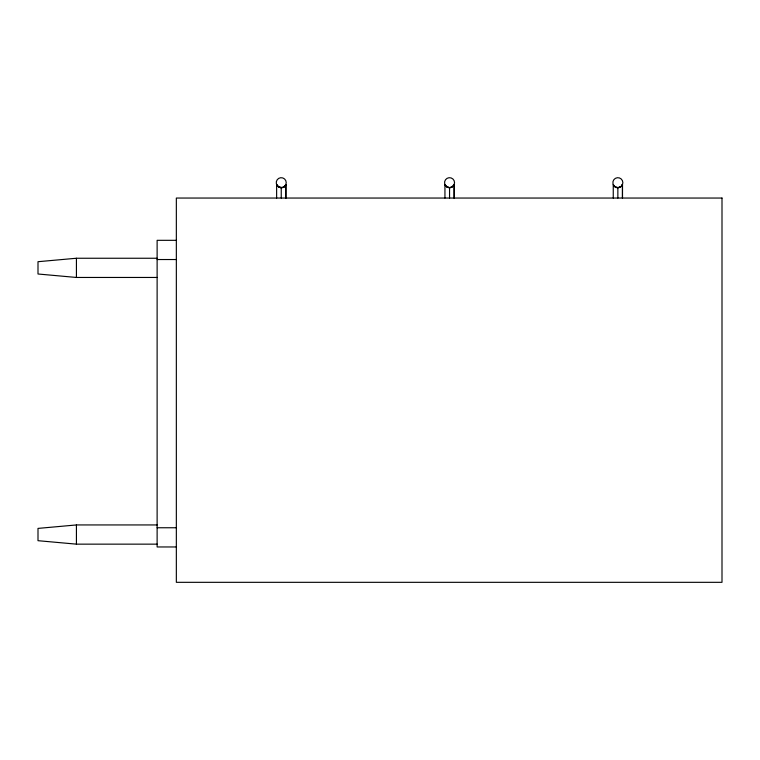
<?xml version="1.0" encoding="UTF-8"?>
<svg xmlns="http://www.w3.org/2000/svg" width="760" height="760" viewBox="0 0 760 760"><rect width="100%" height="100%" fill="white"/><g stroke="black" fill="none" stroke-linecap="round" stroke-linejoin="round"><path stroke-width="1.14" d="M613.472 185.05C612.712 183.72 615.686 188.423 616.873 187.577A3.458 2.337 0 0 0 618.849 187.568L621.195 186.399L622.478 184.594L622.468 198.046L622.478 184.594C621.129 189.287 613.7 187.35 613.614 185.307M622.45 184.661L622.26 185.05M276.63 198.046L276.63 184.594L277.903 186.399L280.25 187.577A3.458 2.337 0 0 0 282.226 187.568L284.582 186.399L285.855 184.594L285.855 198.046L285.855 184.594C284.63 191.33 275.187 184.423 276.991 185.307M285.494 185.307L285.827 184.661L285.304 185.582M622.373 184.822L622.107 185.307M449.549 187.673L452.238 186.893L454.166 184.594L454.166 198.046L454.166 184.594L452.894 186.399L450.537 187.577A3.458 2.337 0 0 1 448.542 187.568L446.528 186.656L444.97 184.661L446.215 186.399L449.549 187.673L449.549 198.046M157.12 258.248L76.427 258.248L38 261.706L38 273.999L76.427 277.457L157.12 277.457M157.12 524.942L76.427 524.942L38 528.399L38 540.692L76.427 544.15L157.12 544.15M176.339 240.321L157.12 240.321L157.12 546.962L176.339 546.962M157.12 259.53L176.339 259.53M157.12 527.753L176.339 527.753M613.614 185.307L613.253 184.594L613.253 198.046M277.001 185.307L276.64 184.614M444.942 184.594L444.942 198.046M617.861 187.673L617.861 198.046M281.238 187.673L281.238 198.046M76.427 258.248L76.427 277.457M76.427 524.942L76.427 544.15M722 198.046L176.339 198.046L176.339 582.322L722 582.322L722 198.046M278.749 187.007A4.997 4.997 0 0 0 286.235 182.675A4.997 4.997 0 0 0 278.749 178.353A4.997 4.997 0 0 0 278.749 187.007M447.051 187.007A4.997 4.997 0 0 0 454.546 182.675A4.997 4.997 0 0 0 447.051 178.353A4.997 4.997 0 0 0 447.051 187.007M615.362 187.007A4.997 4.997 0 0 0 622.858 182.675A4.997 4.997 0 0 0 615.362 178.353A4.997 4.997 0 0 0 615.362 187.007"/></g></svg>
